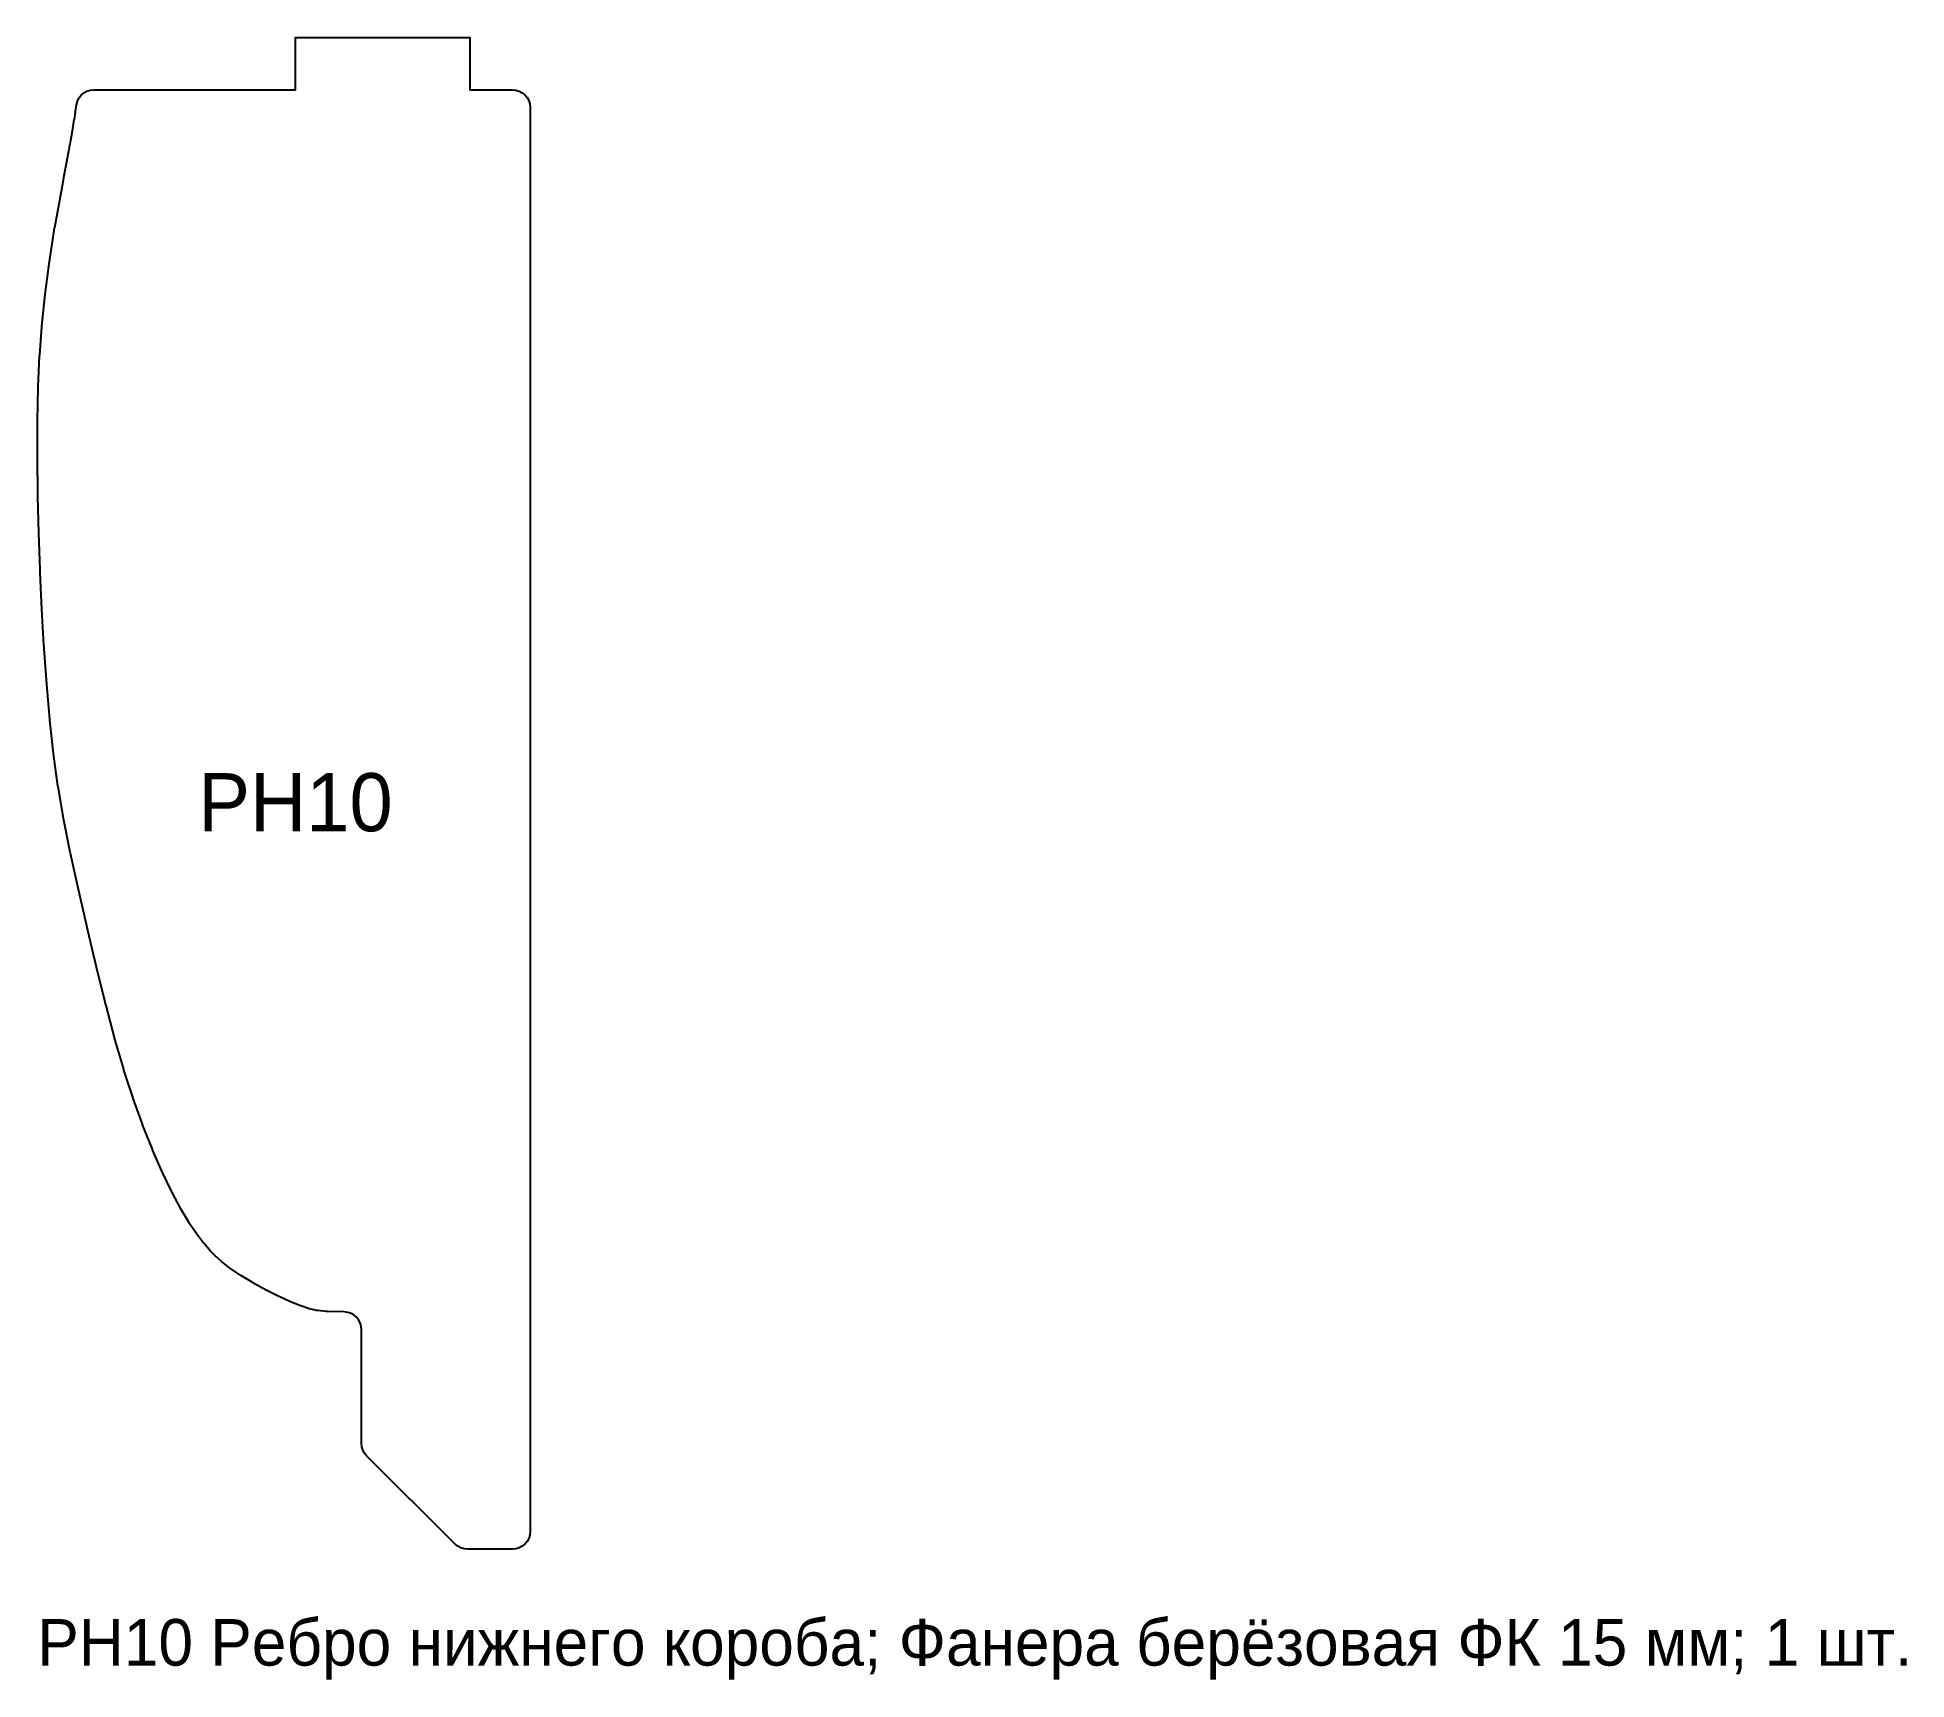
# Model space of a CAD drawing. Header units: millimetres. Extents: x 0 to 321, y -22 to 260.
import ezdxf
from ezdxf.enums import TextEntityAlignment as Align

# ---------------------------------------------------------------- set-up
doc = ezdxf.new("R2010")
doc.units = ezdxf.units.MM
doc.layers.add('CUT_OUT', color=7, linetype='Continuous')
doc.layers.add('TEXT', color=8, linetype='Continuous')

msp = doc.modelspace()

# ---------------------------------------------------------------- linework, layer by layer
at = {"layer": 'CUT_OUT'}
msp.add_lwpolyline([(6.88, 249.01), (7.14, 249.56), (7.51, 250.05), (7.97, 250.45), (8.51, 250.75), (9.09, 250.94), (9.7, 251), (44.37, 251), (44.37, 260), (74.37, 260), (74.37, 251), (81.71, 251), (82.29, 250.94), (82.86, 250.77), (83.37, 250.49), (83.83, 250.12), (84.2, 249.67), (84.48, 249.15), (84.65, 248.59), (84.71, 248), (84.71, 3), (84.65, 2.41), (84.48, 1.85), (84.2, 1.33), (83.83, 0.88), (83.37, 0.51), (82.86, 0.23), (82.29, 0.06), (81.71, 0), (73.95, 0), (73.37, 0.06), (72.8, 0.23), (72.28, 0.51), (71.83, 0.88), (56.61, 16.09), (56.24, 16.55), (55.96, 17.07), (55.79, 17.63), (55.74, 18.21), (55.74, 37.66), (55.67, 38.38), (55.5, 38.93), (55.24, 39.44), (54.88, 39.89), (54.44, 40.26), (53.94, 40.54), (53.39, 40.72), (52.68, 40.81), (49.86, 40.9), (49.65, 40.91), (48.2, 41.05), (47.95, 41.09), (47.54, 41.16), (47.3, 41.22), (46.75, 41.37), (46.59, 41.42), (45.28, 41.85), (45.13, 41.91), (43.63, 42.5), (43.5, 42.56), (41.66, 43.39), (41.54, 43.45), (39.46, 44.5), (39.36, 44.55), (37.03, 45.84), (36.92, 45.91), (35.11, 47.01), (34.99, 47.09), (33.2, 48.31), (33.05, 48.41), (31.9, 49.3), (31.74, 49.43), (30.78, 50.29), (30.63, 50.42), (29.67, 51.39), (29.54, 51.54), (28.55, 52.68), (28.43, 52.83), (27.39, 54.2), (27.29, 54.34), (26.12, 56.09), (26.03, 56.23), (24.73, 58.42), (24.66, 58.55), (23.18, 61.35), (23.12, 61.46), (21.52, 64.8), (21.48, 64.9), (19.81, 68.72), (19.77, 68.82), (18.1, 73), (18.07, 73.1), (16.48, 77.5), (16.45, 77.59), (14.89, 82.4), (14.88, 82.43), (14.86, 82.51), (14.84, 82.57), (13.34, 87.73), (13.32, 87.8), (11.81, 93.51), (11.81, 93.52), (11.67, 94.05), (11.67, 94.09), (10.19, 100.08), (10.18, 100.11), (8.69, 106.44), (8.66, 106.55), (8.58, 106.88), (8.58, 106.9), (8.5, 107.23), (7.06, 113.46), (7.06, 113.49), (5.71, 119.65), (5.7, 119.68), (5.7, 119.72), (5.68, 119.81), (5.68, 119.82), (5.66, 119.88), (4.51, 125.66), (4.5, 125.74), (3.56, 131.2), (3.54, 131.29), (2.79, 136.77), (2.78, 136.86), (2.15, 142.57), (2.14, 142.64), (2.13, 142.7), (2.13, 142.73), (1.61, 148.71), (1.6, 148.76), (1.18, 154.83), (1.15, 155.13), (1.15, 155.17), (1.13, 155.47), (0.77, 161.65), (0.77, 161.69), (0.47, 167.93), (0.46, 168.18), (0.46, 168.21), (0.45, 168.5), (0.23, 174.72), (0.23, 174.76), (0.08, 181.02), (0.08, 181.26), (0.07, 181.29), (0.07, 181.56), (0, 187.7), (0, 187.74), (0.02, 193.87), (0.02, 193.94), (0.02, 193.98), (0.02, 194.06), (0.02, 194.07), (0.15, 199.81), (0.15, 199.88), (0.39, 205.26), (0.4, 205.34), (0.75, 210.26), (0.76, 210.34), (1.26, 215.28), (1.27, 215.36), (1.94, 220.57), (1.95, 220.64), (2.89, 226.8), (2.9, 226.88), (2.97, 227.27), (2.98, 227.28), (4.35, 234.84), (4.36, 234.86), (4.47, 235.45), (4.48, 235.5), (4.61, 236.23), (5.52, 241.06), (5.54, 241.21), (5.67, 241.91), (5.75, 242.32), (5.85, 242.93), (5.9, 243.21), (6.35, 245.86), (6.36, 245.9), (6.48, 246.68), (6.49, 246.71), (6.57, 247.23), (6.57, 247.29), (6.73, 248.41), (6.88, 249.01)], close=True, dxfattribs=at)

# ---------------------------------------------------------------- texts
at = {"layer": 'TEXT'}
msp.add_text('РН10', height=10, dxfattribs=at).set_placement((44.37, 128.47), align=Align.MIDDLE_CENTER)
msp.add_text('РН10 Ребро нижнего короба; Фанера берёзовая ФК 15 мм; 1 шт.', height=8, dxfattribs=at).set_placement((0, -20))

doc.saveas('drawing.dxf')
